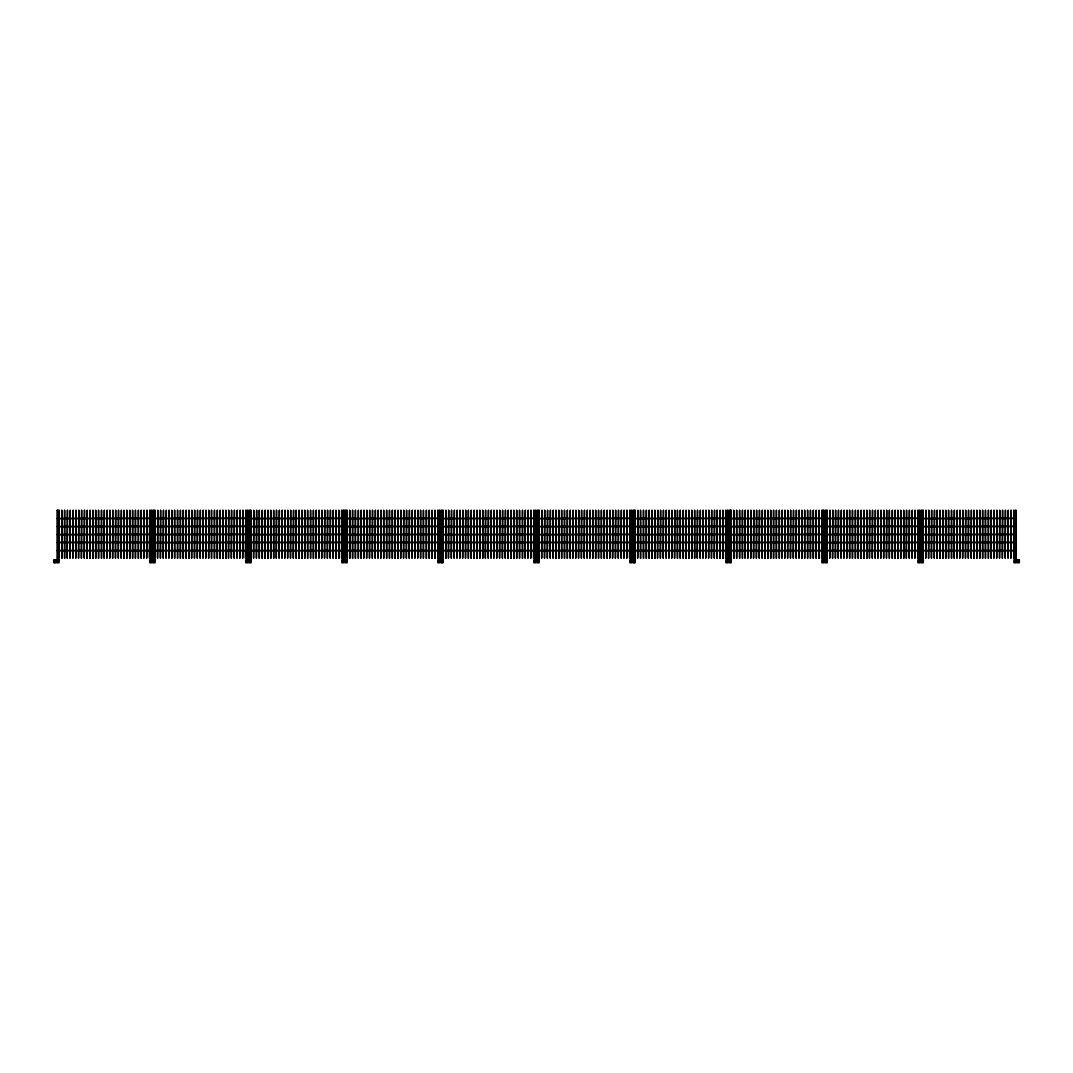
<?xml version="1.0" encoding="UTF-8"?>
<svg xmlns="http://www.w3.org/2000/svg" width="1073" height="1073" viewBox="0 0 1073 1073"><rect width="100%" height="100%" fill="white"/><g stroke="black" fill="none" stroke-linecap="round" stroke-linejoin="round"><path stroke-width="1.5" d="M57.097 510.346L58.398 510.346L58.411 560.441M61.738 510.346L61.738 558.255M64.568 510.346L64.568 558.255M87.154 510.346L87.154 558.255M101.466 510.346L101.466 558.255M124.039 510.346L124.039 558.255M126.882 510.346L126.882 558.255M138.35 510.346L138.35 558.255M141.193 510.346L141.193 558.255M171.828 510.346L171.828 558.255M174.658 510.346L174.658 558.255M186.139 510.346L186.139 558.255M188.969 510.346L188.969 558.255M211.555 510.346L211.555 558.255M225.867 510.346L225.867 558.255M250.948 510.346L250.948 558.255M259.331 510.346L259.331 558.255M273.642 510.346L273.642 558.255M296.228 510.346L296.228 558.255M299.059 510.346L299.059 558.255M310.54 510.346L310.54 558.255M313.37 510.346L313.37 558.255M335.956 510.346L335.956 558.255M344.098 510.346L342.85 510.346L342.824 560.441M358.315 510.346L358.315 558.255M361.158 510.346L361.158 558.255M383.732 510.346L383.732 558.255M398.043 510.346L398.043 558.255M420.629 510.346L420.629 558.255M423.459 510.346L423.459 558.255M434.941 510.346L434.941 558.255M437.771 510.346L437.771 558.255M445.832 510.346L445.832 558.255M468.405 510.346L468.405 558.255M471.248 510.346L471.248 558.255M482.716 510.346L482.716 558.255M508.133 510.346L508.133 558.255M522.444 510.346L522.444 558.255M555.908 510.346L555.908 558.255M570.232 510.346L570.232 558.255M592.806 510.346L592.806 558.255M607.117 510.346L607.117 558.255M635.042 510.346L635.042 558.255M640.581 510.346L640.581 558.255M654.892 510.346L654.892 558.255M677.479 510.346L677.479 558.255M680.309 510.346L680.309 558.255M691.79 510.346L691.79 558.255M694.62 510.346L694.62 558.255M717.207 510.346L717.207 558.255M730.552 510.346L729.251 510.346L729.238 560.441M739.565 510.346L739.565 558.255M742.409 510.346L742.409 558.255M764.982 510.346L764.982 558.255M779.293 510.346L779.293 558.255M801.88 510.346L801.88 558.255M804.71 510.346L804.71 558.255M816.191 510.346L816.191 558.255M819.021 510.346L819.021 558.255M822.964 510.346L824.212 510.346L824.225 560.441M849.655 510.346L849.655 558.255M852.499 510.346L852.499 558.255M863.966 510.346L863.966 558.255M866.81 510.346L866.81 558.255M889.383 510.346L889.383 558.255M903.694 510.346L903.694 558.255M937.172 510.346L937.172 558.255M951.483 510.346L951.483 558.255M974.056 510.346L974.056 558.255M976.899 510.346L976.899 558.255M988.367 510.346L988.367 558.255M991.211 510.346L991.211 558.255M1013.784 510.346L1013.784 558.255M153.265 518.38L247.662 518.38L153.265 518.621M825.419 518.38L919.816 518.38L825.419 518.621M153.265 526.4L247.662 526.4L153.265 526.642M825.419 526.4L919.816 526.4L825.419 526.642M153.265 534.421L247.662 534.421L153.265 534.662M825.419 534.421L919.816 534.421L825.419 534.662M57.231 542.442L151.628 542.442M153.265 542.442L247.662 542.442M249.285 542.442L343.682 542.442M345.305 542.442L439.702 542.442M441.325 542.442L535.722 542.442M537.345 542.442L631.742 542.442M633.378 542.442L727.776 542.442M729.399 542.442L823.796 542.442M825.419 542.442L919.816 542.442M921.439 542.442L1015.836 542.442M153.265 542.683L247.662 542.495M825.419 542.683L919.816 542.495M57.231 550.462L151.628 550.462M153.265 550.462L247.662 550.462M249.285 550.462L343.682 550.462M345.305 550.462L439.702 550.462M441.325 550.462L535.722 550.462M537.345 550.462L631.742 550.462M633.378 550.462L727.776 550.462M729.399 550.462L823.796 550.462M825.419 550.462L919.816 550.462M921.439 550.462L1015.836 550.462M57.231 550.704L151.628 550.704M153.265 550.704L247.662 550.704M249.285 550.704L343.682 550.704M345.305 550.704L439.702 550.704M441.325 550.704L535.722 550.704M537.345 550.704L631.742 550.704M633.378 550.704L727.776 550.704M729.399 550.704L823.796 550.704M825.419 550.704L919.816 550.704M921.439 550.704L1015.836 550.704M153.989 561.622L150.944 561.622L150.864 562.654M246.964 561.622L246.964 562.654L246.884 561.622L250.009 561.622L250.049 562.654M342.984 561.622L346.043 561.622L346.083 562.654M439.005 561.622L439.005 562.654L438.924 561.622L442.063 561.622L442.103 562.654L442.063 561.622M631.058 561.622L631.058 562.654L630.978 561.622L634.103 561.622L634.143 562.654L634.103 561.622M727.078 561.622L730.123 561.622L730.163 562.654M54.817 562.118L55.742 562.118M57.097 562.118L58.398 562.118M150.797 562.118L152.044 562.118M153.117 562.118L154.418 562.118M246.83 562.118L248.078 562.118M249.137 562.118L250.438 562.118M342.85 562.118L344.098 562.118M345.171 562.118L346.458 562.118M438.87 562.118L440.118 562.118M441.191 562.118L442.492 562.118M534.891 562.118L536.138 562.118M537.211 562.118L538.512 562.118M630.911 562.118L632.158 562.118M633.231 562.118L634.532 562.118M726.944 562.118L728.191 562.118M729.251 562.118L730.552 562.118M822.964 562.118L824.212 562.118M825.271 562.118L826.572 562.118M918.984 562.118L920.232 562.118M921.305 562.118L922.592 562.118M1015.004 562.118L1016.252 562.118M1018.237 559.851L1015.299 559.851M1018.197 562.654L1018.237 561.622L1015.138 561.622L1015.071 562.654M1016.279 560.441L1016.279 510.346L1015.004 510.346L1014.991 560.441M1015.836 542.495L921.439 542.495M1015.393 510.44L1015.393 511.526M1015.393 557.303L1015.393 558.389M1013.73 510.346L1013.73 558.255M991.264 510.346L991.264 558.255M988.434 510.346L988.434 558.255M985.591 510.346L985.591 558.255M985.349 510.346L985.349 558.255M982.761 510.346L982.761 558.255M982.506 510.346L982.506 558.255M979.917 510.346L979.917 558.255M979.676 510.346L979.676 558.255M976.832 510.346L976.832 558.255M974.002 510.346L974.002 558.255M951.536 510.346L951.536 558.255M948.706 510.346L948.706 558.255M948.452 510.346L948.452 558.255M945.863 510.346L945.863 558.255M945.621 510.346L945.621 558.255M943.033 510.346L943.033 558.255M942.778 510.346L942.778 558.255M940.189 510.346L940.189 558.255M939.948 510.346L939.948 558.255M937.105 510.346L937.105 558.255M922.619 560.441L922.619 510.346L921.305 510.346L921.278 560.441M922.217 559.851L919.279 559.851M922.176 562.654L922.176 561.622L919.118 561.622L919.038 562.654M921.948 510.44L921.948 511.526M921.948 557.303L921.948 558.389M920.258 560.441L920.258 510.346L918.984 510.346L918.957 560.441M919.373 510.44L919.373 511.526M919.373 557.303L919.373 558.389M903.761 510.346L903.761 558.255M900.918 510.346L900.918 558.255M900.676 510.346L900.676 558.255M898.088 510.346L898.088 558.255M897.833 510.346L897.833 558.255M895.244 510.346L895.244 558.255M895.003 510.346L895.003 558.255M892.414 510.346L892.414 558.255M892.159 510.346L892.159 558.255M889.329 510.346L889.329 558.255M866.863 510.346L866.863 558.255M864.033 510.346L864.033 558.255M861.19 510.346L861.19 558.255M860.948 510.346L860.948 558.255M858.36 510.346L858.36 558.255M858.105 510.346L858.105 558.255M855.516 510.346L855.516 558.255M855.275 510.346L855.275 558.255M852.431 510.346L852.431 558.255M849.601 510.346L849.601 558.255M826.599 560.441L826.599 510.346L825.271 510.346L825.258 560.441M826.197 559.851L823.259 559.851M826.197 562.654L826.156 561.622L823.098 561.622L823.018 562.654M825.928 510.44L825.928 511.526M825.928 557.303L825.928 558.389M823.796 542.495L729.399 542.495M823.34 510.44L823.34 511.526M823.34 557.303L823.34 558.389M822.937 510.346L822.937 560.441M819.088 510.346L819.088 558.255M816.245 510.346L816.245 558.255M813.414 510.346L813.414 558.255M813.173 510.346L813.173 558.255M810.571 510.346L810.571 558.255M810.33 510.346L810.33 558.255M807.741 510.346L807.741 558.255M807.486 510.346L807.486 558.255M804.656 510.346L804.656 558.255M801.813 510.346L801.813 558.255M779.36 510.346L779.36 558.255M776.517 510.346L776.517 558.255M776.275 510.346L776.275 558.255M773.687 510.346L773.687 558.255M773.432 510.346L773.432 558.255M770.843 510.346L770.843 558.255M770.602 510.346L770.602 558.255M768.013 510.346L768.013 558.255M767.758 510.346L767.758 558.255M764.928 510.346L764.928 558.255M742.462 510.346L742.462 558.255M739.632 510.346L739.632 558.255M736.789 510.346L736.789 558.255M736.547 510.346L736.547 558.255M733.959 510.346L733.959 558.255M733.704 510.346L733.704 558.255M731.25 510.346L731.25 558.255M731.008 510.346L731.008 558.255M730.579 510.346L730.579 560.441M730.163 559.851L727.226 559.851M729.908 510.44L729.908 511.526M729.908 557.303L729.908 558.389M728.205 560.441L728.205 510.346L726.944 510.346L726.917 560.441M727.776 542.495L633.378 542.495M727.32 510.44L727.32 511.526M727.32 557.303L727.32 558.389M726.998 561.622L726.998 562.654M725.898 510.346L725.898 558.255M725.656 510.346L725.656 558.255M723.068 510.346L723.068 558.255M722.813 510.346L722.813 558.255M720.224 510.346L720.224 558.255M719.983 510.346L719.983 558.255M717.14 510.346L717.14 558.255M694.687 510.346L694.687 558.255M691.857 510.346L691.857 558.255M689.014 510.346L689.014 558.255M688.772 510.346L688.772 558.255M686.17 510.346L686.17 558.255M685.929 510.346L685.929 558.255M683.34 510.346L683.34 558.255M683.085 510.346L683.085 558.255M680.255 510.346L680.255 558.255M677.412 510.346L677.412 558.255M654.959 510.346L654.959 558.255M652.116 510.346L652.116 558.255M651.874 510.346L651.874 558.255M649.286 510.346L649.286 558.255M649.031 510.346L649.031 558.255M646.442 510.346L646.442 558.255M646.201 510.346L646.201 558.255M643.612 510.346L643.612 558.255M643.357 510.346L643.357 558.255M640.527 510.346L640.527 558.255M634.988 510.346L634.988 558.255M634.559 560.441L634.559 510.346L633.231 510.346L633.204 560.441M634.143 559.851L631.206 559.851M633.875 510.44L633.875 511.526M633.875 557.303L633.875 558.389M632.185 560.441L632.185 510.346L630.911 510.346L630.897 560.441M631.742 542.495L537.345 542.495M631.3 510.44L631.3 511.526M631.3 557.303L631.3 558.389M607.184 510.346L607.184 558.255M604.34 510.346L604.34 558.255M604.099 510.346L604.099 558.255M601.497 510.346L601.497 558.255M601.256 510.346L601.256 558.255M598.667 510.346L598.667 558.255M598.426 510.346L598.426 558.255M595.823 510.346L595.823 558.255M595.582 510.346L595.582 558.255M592.739 510.346L592.739 558.255M570.286 510.346L570.286 558.255M567.456 510.346L567.456 558.255M567.201 510.346L567.201 558.255M564.613 510.346L564.613 558.255M564.371 510.346L564.371 558.255M561.769 510.346L561.769 558.255M561.528 510.346L561.528 558.255M558.939 510.346L558.939 558.255M558.684 510.346L558.684 558.255M555.854 510.346L555.854 558.255M538.525 560.441L538.525 510.346L537.211 510.346L537.184 560.441M538.123 559.851L535.186 559.851M538.123 562.654L538.083 561.622L535.025 561.622L535.025 562.654M537.855 510.44L537.855 511.526M537.855 557.303L537.855 558.389M536.165 560.441L536.165 510.346L534.891 510.346L534.877 560.441M535.722 542.495L441.325 542.495M535.279 510.44L535.279 511.526M535.279 557.303L535.279 558.389M522.511 510.346L522.511 558.255M519.667 510.346L519.667 558.255M519.426 510.346L519.426 558.255M516.837 510.346L516.837 558.255M516.582 510.346L516.582 558.255M513.994 510.346L513.994 558.255M513.752 510.346L513.752 558.255M511.15 510.346L511.15 558.255M510.909 510.346L510.909 558.255M508.066 510.346L508.066 558.255M482.783 510.346L482.783 558.255M479.939 510.346L479.939 558.255M479.698 510.346L479.698 558.255M477.109 510.346L477.109 558.255M476.855 510.346L476.855 558.255M474.266 510.346L474.266 558.255M474.025 510.346L474.025 558.255M471.181 510.346L471.181 558.255M468.338 510.346L468.338 558.255M445.885 510.346L445.885 558.255M442.505 560.441L442.505 510.346L441.191 510.346L441.164 560.441M442.103 559.851L439.165 559.851M441.835 510.44L441.835 511.526M441.835 557.303L441.835 558.389M440.145 560.441L440.145 510.346L438.87 510.346L438.844 560.441M439.702 542.495L345.305 542.495M439.259 510.44L439.259 511.526M439.259 557.303L439.259 558.389M437.838 510.346L437.838 558.255M434.994 510.346L434.994 558.255M432.164 510.346L432.164 558.255M431.909 510.346L431.909 558.255M429.321 510.346L429.321 558.255M429.079 510.346L429.079 558.255M426.491 510.346L426.491 558.255M426.236 510.346L426.236 558.255M423.406 510.346L423.406 558.255M420.562 510.346L420.562 558.255M398.11 510.346L398.11 558.255M395.266 510.346L395.266 558.255M395.025 510.346L395.025 558.255M392.436 510.346L392.436 558.255M392.181 510.346L392.181 558.255M389.593 510.346L389.593 558.255M389.351 510.346L389.351 558.255M386.749 510.346L386.749 558.255M386.508 510.346L386.508 558.255M383.678 510.346L383.678 558.255M361.212 510.346L361.212 558.255M358.382 510.346L358.382 558.255M355.539 510.346L355.539 558.255M355.297 510.346L355.297 558.255M352.709 510.346L352.709 558.255M352.454 510.346L352.454 558.255M349.865 510.346L349.865 558.255M349.624 510.346L349.624 558.255M347.156 510.346L347.156 558.255M346.914 510.346L346.914 558.255M346.485 560.441L346.485 510.346L345.171 510.346L345.144 560.441M346.083 559.851L343.145 559.851M345.814 510.44L345.814 511.526M345.814 557.303L345.814 558.389M344.111 510.346L344.111 560.441M343.682 542.495L249.285 542.495M343.226 510.44L343.226 511.526M343.226 557.303L343.226 558.389M342.904 561.622L342.984 562.654M341.818 510.346L341.818 558.255M341.563 510.346L341.563 558.255M338.974 510.346L338.974 558.255M338.733 510.346L338.733 558.255M335.889 510.346L335.889 558.255M313.437 510.346L313.437 558.255M310.593 510.346L310.593 558.255M307.763 510.346L307.763 558.255M307.508 510.346L307.508 558.255M304.92 510.346L304.92 558.255M304.678 510.346L304.678 558.255M302.09 510.346L302.09 558.255M301.835 510.346L301.835 558.255M299.005 510.346L299.005 558.255M296.161 510.346L296.161 558.255M273.709 510.346L273.709 558.255M270.865 510.346L270.865 558.255M270.624 510.346L270.624 558.255M268.035 510.346L268.035 558.255M267.781 510.346L267.781 558.255M265.192 510.346L265.192 558.255M264.951 510.346L264.951 558.255M262.362 510.346L262.362 558.255M262.107 510.346L262.107 558.255M259.277 510.346L259.277 558.255M250.894 510.346L250.894 558.255M250.465 560.441L250.465 510.346L249.137 510.346L249.124 560.441M250.049 559.851L247.125 559.851M249.794 510.44L249.794 511.526M249.794 557.303L249.794 558.389M248.091 560.441L248.091 510.346L246.83 510.346L246.803 560.441M247.206 510.44L247.206 511.526M247.206 557.303L247.206 558.389M225.92 510.346L225.92 558.255M223.09 510.346L223.09 558.255M222.835 510.346L222.835 558.255M220.247 510.346L220.247 558.255M220.005 510.346L220.005 558.255M217.417 510.346L217.417 558.255M217.162 510.346L217.162 558.255M214.573 510.346L214.573 558.255M214.332 510.346L214.332 558.255M211.488 510.346L211.488 558.255M189.036 510.346L189.036 558.255M186.192 510.346L186.192 558.255M183.362 510.346L183.362 558.255M183.107 510.346L183.107 558.255M180.519 510.346L180.519 558.255M180.277 510.346L180.277 558.255M177.689 510.346L177.689 558.255M177.434 510.346L177.434 558.255M174.604 510.346L174.604 558.255M171.76 510.346L171.76 558.255M154.445 560.441L154.445 510.346L153.117 510.346L153.09 560.441M154.029 559.851L151.092 559.851M154.029 561.622L153.989 562.654M153.774 510.44L153.774 511.526M153.774 557.303L153.774 558.389M152.071 560.441L152.071 510.346L150.797 510.346L150.783 560.441M151.628 542.495L57.231 542.495M151.186 510.44L151.186 511.526M151.186 557.303L151.186 558.389M141.26 510.346L141.26 558.255M138.417 510.346L138.417 558.255M135.574 510.346L135.574 558.255M135.332 510.346L135.332 558.255M132.744 510.346L132.744 558.255M132.489 510.346L132.489 558.255M129.9 510.346L129.9 558.255M129.659 510.346L129.659 558.255M126.815 510.346L126.815 558.255M123.985 510.346L123.985 558.255M101.519 510.346L101.519 558.255M98.689 510.346L98.689 558.255M98.434 510.346L98.434 558.255M95.846 510.346L95.846 558.255M95.604 510.346L95.604 558.255M93.016 510.346L93.016 558.255M92.761 510.346L92.761 558.255M90.172 510.346L90.172 558.255M89.931 510.346L89.931 558.255M87.087 510.346L87.087 558.255M64.635 510.346L64.635 558.255M61.791 510.346L61.791 558.255M58.009 559.851L55.072 559.851M57.969 562.654L57.969 561.622L54.911 561.622L54.911 562.654M57.741 510.44L57.741 511.526M57.741 557.303L57.741 558.389M57.07 510.346L57.07 560.441M54.844 561.622L54.844 562.654M59.028 510.346L58.841 558.255L59.095 510.346M67.411 510.346L67.223 558.255L67.478 510.346M70.255 510.346L70.067 558.255L70.308 510.346M73.085 510.346L72.897 558.255L73.152 510.346M75.928 510.346L75.74 558.255L75.982 510.346M78.758 510.346L78.57 558.255L78.825 510.346M81.602 510.346L81.414 558.255L81.655 510.346M84.432 510.346L84.257 558.255L84.499 510.346M104.296 510.346L104.121 558.255L104.363 510.346M107.139 510.346L106.951 558.255L107.206 510.346M109.983 510.346L109.795 558.255L110.036 510.346M112.813 510.346L112.625 558.255L112.88 510.346M115.656 510.346L115.468 558.255L115.71 510.346M118.486 510.346L118.312 558.255L118.553 510.346M121.329 510.346L121.142 558.255L121.383 510.346M144.037 510.346L143.849 558.255L144.09 510.346M146.867 510.346L146.679 558.255L146.934 510.346M149.71 510.346L149.523 558.255L149.764 510.346M155.048 510.346L154.874 558.255L155.116 510.346M157.758 510.346L157.57 558.255L157.825 510.346M160.601 510.346L160.413 558.255L160.655 510.346M163.431 510.346L163.244 558.255L163.498 510.346M166.275 510.346L166.087 558.255L166.328 510.346M169.105 510.346L168.93 558.255L169.172 510.346M191.812 510.346L191.624 558.255L191.866 510.346M194.642 510.346L194.468 558.255L194.709 510.346M197.486 510.346L197.298 558.255L197.553 510.346M200.329 510.346L200.141 558.255L200.383 510.346M203.159 510.346L202.971 558.255L203.226 510.346M206.003 510.346L205.815 558.255L206.056 510.346M208.833 510.346L208.658 558.255L208.9 510.346M228.697 510.346L228.522 558.255L228.764 510.346M231.54 510.346L231.352 558.255L231.607 510.346M234.383 510.346L234.196 558.255L234.437 510.346M237.213 510.346L237.026 558.255L237.281 510.346M240.057 510.346L239.869 558.255L240.111 510.346M242.887 510.346L242.699 558.255L242.954 510.346M245.73 510.346L245.543 558.255L245.784 510.346M253.778 510.346L253.59 558.255L253.845 510.346M256.621 510.346L256.434 558.255L256.675 510.346M276.485 510.346L276.298 558.255L276.539 510.346M279.315 510.346L279.141 558.255L279.382 510.346M282.159 510.346L281.971 558.255L282.226 510.346M285.002 510.346L284.814 558.255L285.056 510.346M287.832 510.346L287.644 558.255L287.899 510.346M290.676 510.346L290.488 558.255L290.729 510.346M293.506 510.346L293.318 558.255L293.573 510.346M316.213 510.346L316.025 558.255L316.267 510.346M319.043 510.346L318.869 558.255L319.11 510.346M321.887 510.346L321.699 558.255L321.954 510.346M324.73 510.346L324.542 558.255L324.784 510.346M327.56 510.346L327.372 558.255L327.627 510.346M330.404 510.346L330.216 558.255L330.457 510.346M333.234 510.346L333.059 558.255L333.301 510.346M363.988 510.346L363.801 558.255L364.055 510.346M366.832 510.346L366.644 558.255L366.886 510.346M369.662 510.346L369.488 558.255L369.729 510.346M372.505 510.346L372.318 558.255L372.572 510.346M375.349 510.346L375.161 558.255L375.402 510.346M378.179 510.346L377.991 558.255L378.246 510.346M381.022 510.346L380.835 558.255L381.076 510.346M400.886 510.346L400.698 558.255L400.94 510.346M403.716 510.346L403.542 558.255L403.783 510.346M406.56 510.346L406.372 558.255L406.627 510.346M409.39 510.346L409.215 558.255L409.457 510.346M412.233 510.346L412.045 558.255L412.3 510.346M415.077 510.346L414.889 558.255L415.13 510.346M417.907 510.346L417.719 558.255L417.974 510.346M443.122 510.346L442.934 558.255L443.189 510.346M448.662 510.346L448.474 558.255L448.729 510.346M451.505 510.346L451.317 558.255L451.559 510.346M454.335 510.346L454.161 558.255L454.402 510.346M457.178 510.346L456.991 558.255L457.232 510.346M460.009 510.346L459.834 558.255L460.076 510.346M462.852 510.346L462.664 558.255L462.919 510.346M465.695 510.346L465.508 558.255L465.749 510.346M485.559 510.346L485.372 558.255L485.613 510.346M488.389 510.346L488.202 558.255L488.456 510.346M491.233 510.346L491.045 558.255L491.286 510.346M494.063 510.346L493.888 558.255L494.13 510.346M496.906 510.346L496.719 558.255L496.973 510.346M499.75 510.346L499.562 558.255L499.803 510.346M502.58 510.346L502.392 558.255L502.647 510.346M505.423 510.346L505.235 558.255L505.477 510.346M525.287 510.346L525.099 558.255L525.341 510.346M528.117 510.346L527.943 558.255L528.184 510.346M530.961 510.346L530.773 558.255L531.014 510.346M533.791 510.346L533.616 558.255L533.858 510.346M539.142 510.346L538.954 558.255L539.209 510.346M541.852 510.346L541.664 558.255L541.905 510.346M544.682 510.346L544.507 558.255L544.749 510.346M547.525 510.346L547.337 558.255L547.592 510.346M550.355 510.346L550.181 558.255L550.422 510.346M553.199 510.346L553.011 558.255L553.266 510.346M573.062 510.346L572.875 558.255L573.13 510.346M575.906 510.346L575.718 558.255L575.96 510.346M578.736 510.346L578.548 558.255L578.803 510.346M581.579 510.346L581.392 558.255L581.633 510.346M584.409 510.346L584.235 558.255L584.477 510.346M587.253 510.346L587.065 558.255L587.32 510.346M590.096 510.346L589.909 558.255L590.15 510.346M609.96 510.346L609.772 558.255L610.014 510.346M612.79 510.346L612.603 558.255L612.857 510.346M615.634 510.346L615.446 558.255L615.687 510.346M618.464 510.346L618.289 558.255L618.531 510.346M621.307 510.346L621.119 558.255L621.374 510.346M624.137 510.346L623.963 558.255L624.204 510.346M626.981 510.346L626.793 558.255L627.048 510.346M629.824 510.346L629.636 558.255L629.878 510.346M637.872 510.346L637.684 558.255L637.939 510.346M657.736 510.346L657.548 558.255L657.803 510.346M660.579 510.346L660.391 558.255L660.633 510.346M663.409 510.346L663.221 558.255L663.476 510.346M666.253 510.346L666.065 558.255L666.306 510.346M669.083 510.346L668.908 558.255L669.15 510.346M671.926 510.346L671.738 558.255L671.98 510.346M674.756 510.346L674.582 558.255L674.823 510.346M697.463 510.346L697.276 558.255L697.53 510.346M700.307 510.346L700.119 558.255L700.361 510.346M703.137 510.346L702.949 558.255L703.204 510.346M705.98 510.346L705.793 558.255L706.034 510.346M708.81 510.346L708.636 558.255L708.877 510.346M711.654 510.346L711.466 558.255L711.721 510.346M714.497 510.346L714.31 558.255L714.551 510.346M745.239 510.346L745.064 558.255L745.306 510.346M748.082 510.346L747.894 558.255L748.149 510.346M750.926 510.346L750.738 558.255L750.979 510.346M753.756 510.346L753.568 558.255L753.823 510.346M756.599 510.346L756.411 558.255L756.653 510.346M759.429 510.346L759.255 558.255L759.496 510.346M762.273 510.346L762.085 558.255L762.34 510.346M782.137 510.346L781.949 558.255L782.204 510.346M784.98 510.346L784.792 558.255L785.034 510.346M787.81 510.346L787.622 558.255L787.877 510.346M790.653 510.346L790.466 558.255L790.707 510.346M793.484 510.346L793.296 558.255L793.551 510.346M796.327 510.346L796.139 558.255L796.381 510.346M799.157 510.346L798.983 558.255L799.224 510.346M821.864 510.346L821.677 558.255L821.931 510.346M827.216 510.346L827.028 558.255L827.27 510.346M829.912 510.346L829.737 558.255L829.979 510.346M832.755 510.346L832.568 558.255L832.822 510.346M835.599 510.346L835.411 558.255L835.652 510.346M838.429 510.346L838.241 558.255L838.496 510.346M841.272 510.346L841.084 558.255L841.326 510.346M844.102 510.346L843.915 558.255L844.169 510.346M846.946 510.346L846.758 558.255L846.999 510.346M869.64 510.346L869.465 558.255L869.707 510.346M872.483 510.346L872.295 558.255L872.55 510.346M875.327 510.346L875.139 558.255L875.38 510.346M878.157 510.346L877.969 558.255L878.224 510.346M881 510.346L880.812 558.255L881.054 510.346M883.83 510.346L883.656 558.255L883.897 510.346M886.674 510.346L886.486 558.255L886.727 510.346M906.537 510.346L906.35 558.255L906.605 510.346M909.368 510.346L909.193 558.255L909.435 510.346M912.211 510.346L912.023 558.255L912.278 510.346M915.054 510.346L914.867 558.255L915.108 510.346M917.884 510.346L917.697 558.255L917.952 510.346M923.236 510.346L923.048 558.255L923.303 510.346M925.945 510.346L925.758 558.255L925.999 510.346M928.775 510.346L928.588 558.255L928.842 510.346M931.619 510.346L931.431 558.255L931.672 510.346M934.449 510.346L934.261 558.255L934.516 510.346M954.313 510.346L954.138 558.255L954.38 510.346M957.156 510.346L956.968 558.255L957.21 510.346M959.986 510.346L959.812 558.255L960.053 510.346M962.83 510.346L962.642 558.255L962.897 510.346M965.673 510.346L965.485 558.255L965.727 510.346M968.503 510.346L968.315 558.255L968.57 510.346M971.347 510.346L971.159 558.255L971.4 510.346M994.041 510.346L993.866 558.255L994.108 510.346M996.884 510.346L996.696 558.255L996.951 510.346M999.728 510.346L999.54 558.255L999.781 510.346M1002.558 510.346L1002.37 558.255L1002.625 510.346M1005.401 510.346L1005.213 558.255L1005.455 510.346M1008.231 510.346L1008.043 558.255L1008.298 510.346M1011.074 510.346L1010.887 558.255L1011.128 510.346M151.628 518.38L57.231 518.554L151.628 518.433M343.682 518.38L249.285 518.554L343.682 518.433M439.702 518.38L345.305 518.554L439.702 518.433M535.722 518.38L441.325 518.554L535.722 518.433M631.742 518.38L537.345 518.554L631.742 518.433M727.776 518.38L633.378 518.554L727.776 518.433M823.796 518.38L729.399 518.554L823.796 518.433M1015.836 518.38L921.439 518.554L1015.836 518.433M151.628 526.4L57.231 526.575L151.628 526.454M343.682 526.4L249.285 526.575L343.682 526.454M439.702 526.4L345.305 526.575L439.702 526.454M535.722 526.4L441.325 526.575L535.722 526.454M631.742 526.4L537.345 526.575L631.742 526.454M727.776 526.4L633.378 526.575L727.776 526.454M823.796 526.4L729.399 526.575L823.796 526.454M1015.836 526.4L921.439 526.575L1015.836 526.454M151.628 534.421L57.231 534.595L151.628 534.475M343.682 534.421L249.285 534.595L343.682 534.475M439.702 534.421L345.305 534.595L439.702 534.475M535.722 534.421L441.325 534.595L535.722 534.475M631.742 534.421L537.345 534.595L631.742 534.475M727.776 534.421L633.378 534.595L727.776 534.475M823.796 534.421L729.399 534.595L823.796 534.475M1015.836 534.421L921.439 534.595L1015.836 534.475M59.122 559.851L53.65 559.851L53.65 562.654L59.122 562.654L59.122 559.851M155.142 559.851L149.67 559.851L149.67 562.654L155.142 562.654L155.142 559.851M251.162 559.851L245.69 559.851L245.69 562.654L251.162 562.654L251.162 559.851M347.196 559.851L341.724 559.851L341.724 562.654L347.196 562.654L347.196 559.851M443.216 559.851L437.744 559.851L437.744 562.654L443.216 562.654L443.216 559.851M539.236 559.851L533.764 559.851L533.764 562.654L539.236 562.654L539.236 559.851M635.256 559.851L629.784 559.851L629.784 562.654L635.256 562.654L635.256 559.851M731.276 559.851L725.804 559.851L725.804 562.654L731.276 562.654L731.276 559.851M827.31 559.851L821.838 559.851L821.838 562.654L827.31 562.654L827.31 559.851M923.33 559.851L917.858 559.851L917.858 562.654L923.33 562.654L923.33 559.851M1019.35 559.851L1013.878 559.851L1013.878 562.654L1019.35 562.654L1019.35 559.851"/></g></svg>
